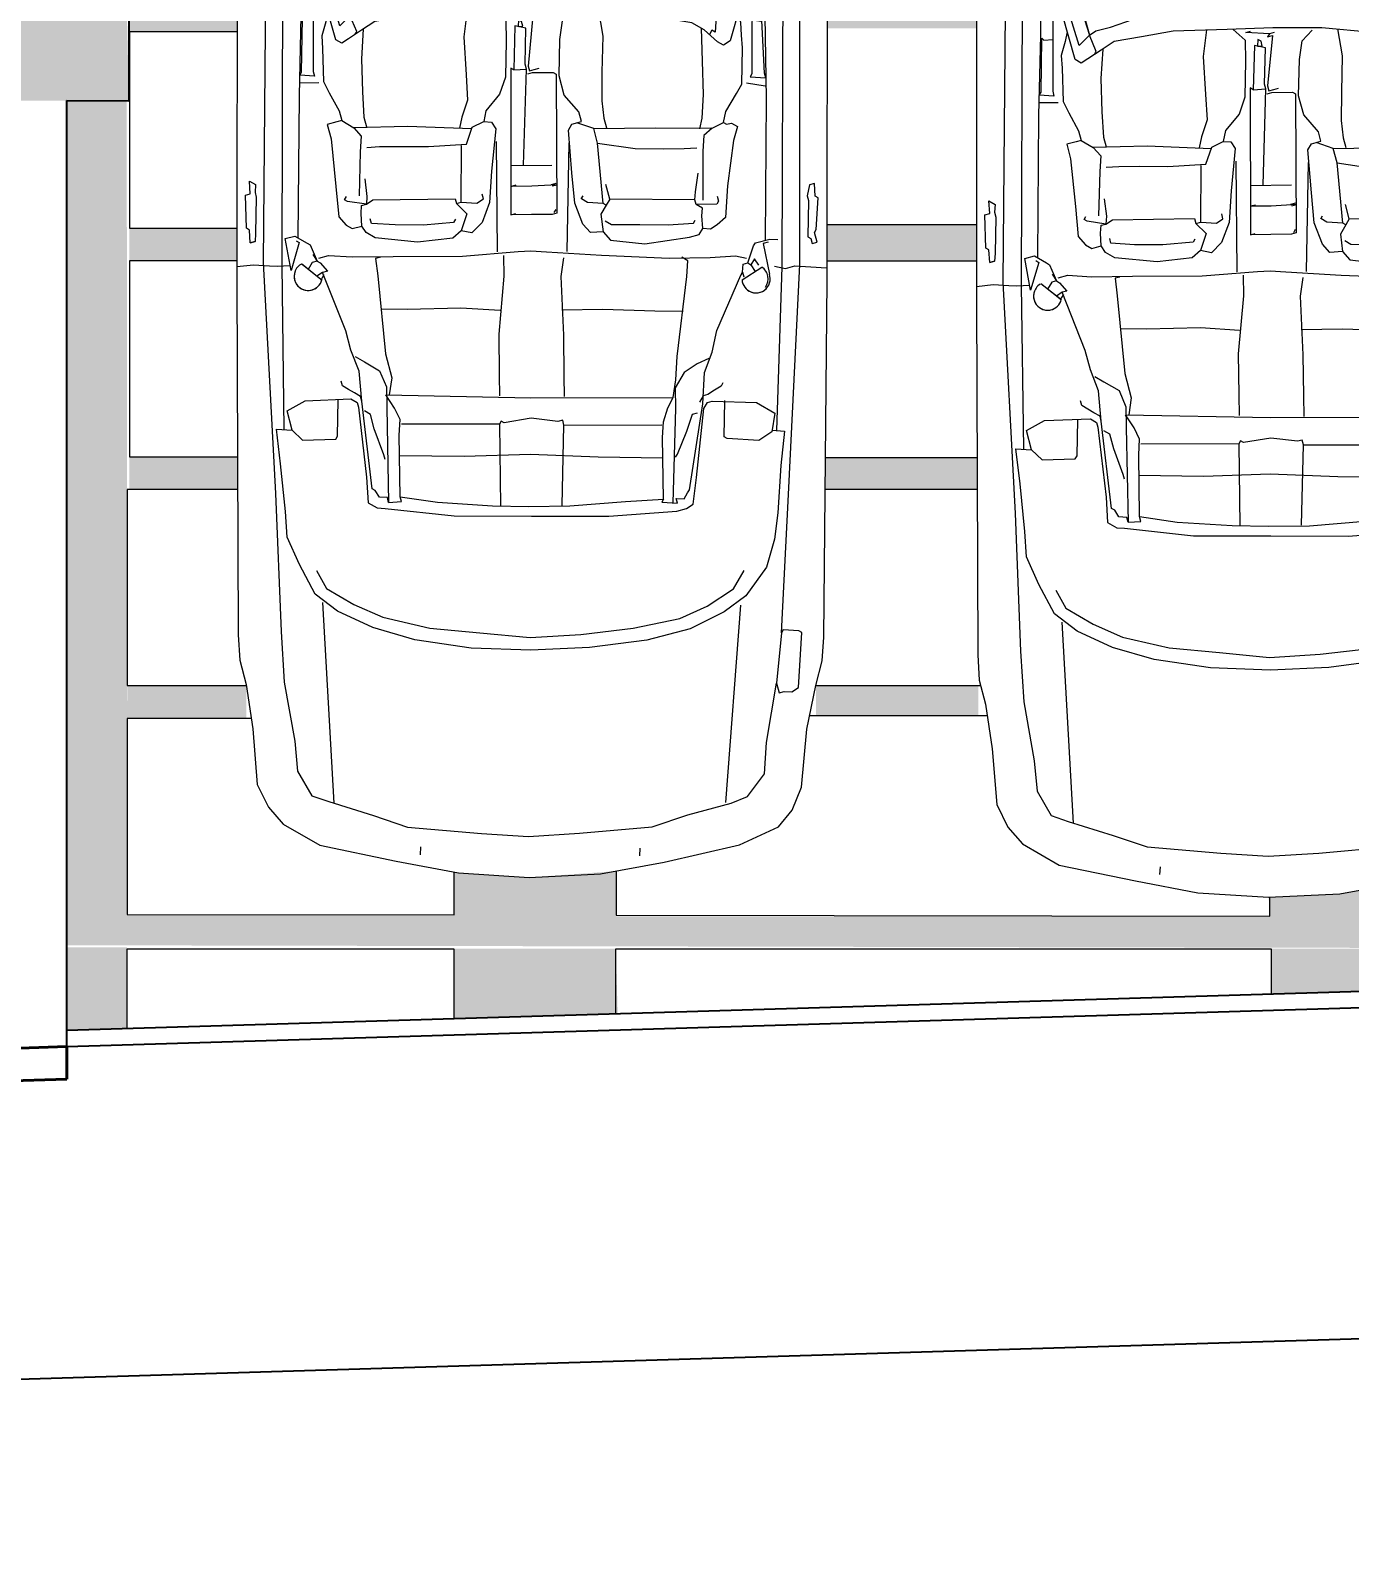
# Model space of a CAD drawing. Header units: centimetres. Extents: x -48696 to 156237, y -5617 to 29024.
# Drawn here: x 89215.7 to 89619.4, y 11829.7 to 12291.3 of the extents above; entities that cross this region are included whole.
import ezdxf

# ---------------------------------------------------------------- set-up
doc = ezdxf.new("R2010")
doc.units = ezdxf.units.CM
doc.linetypes.add('ACAD_ISO06W100', pattern=[36, 24, -3, 0, -3, 0, -3, 0, -3])
doc.layers.add('ACESSORIOS', color=2, linetype='Continuous')
for name, color, linetype, lineweight in [('Corte Planta', 4, 'ACAD_ISO06W100', 40), ('Pisos Externos', 15, 'Continuous', 9), ('Vaga', 184, 'Continuous', 13)]:
    doc.layers.add(name, color=color, linetype=linetype, lineweight=lineweight)
doc.styles.add('Valéria', font='romantic.ttf', dxfattribs={"height": 10})
doc.dimstyles.new('Cota - 50', dxfattribs={"dimtxt": 10, "dimasz": 5, "dimexe": 10, "dimexo": 20, "dimgap": 5, "dimtad": 1, "dimtxsty": 'Valéria', "dimblk": 'DOT', "dimcen": 0, "dimclrd": 12, "dimclre": 12, "dimclrt": 2, "dimazin": 2, "dimtfac": 1, "dimtix": 1, "dimtmove": 0, "dimatfit": 3, "dimldrblk": 'DOT', "dimfxl": 1, "dimarcsym": 0})

# ---------------------------------------------------------------- blocks, each defined once
blk = doc.blocks.new('Audi A4 Cab dessus')
at = {"color": 0, "linetype": 'Continuous', "flags": 128}
for points in [[(0.841, -0.23), (0.8417, 0.7715), (0.838, 1.7799), (0.8336, 1.8519), (0.8155, 1.9203), (0.7966, 2.0469), (0.7841, 2.2046), (0.7524, 2.2693), (0.7105, 2.3167), (0.6068, 2.377), (0.3901, 2.4221), (0.2129, 2.4556), (0.0121, 2.4683), (-0.1902, 2.4586), (-0.3715, 2.4252), (-0.5852, 2.3759), (-0.696, 2.3247), (-0.7348, 2.2778), (-0.7613, 2.2123), (-0.7762, 2.0474), (-0.8019, 1.9236), (-0.8198, 1.853), (-0.824, 1.7861), (-0.834, 0.774), (-0.8347, -0.2263)], [(-0.3024, 2.385), (-0.301, 2.4073)], [(0.3203, 2.3816), (0.3217, 2.404)], [(0.7584, -0.2673), (0.7669, 0.7224), (0.7321, 1.3788), (0.7164, 1.7697), (0.7075, 1.9136), (0.6778, 2.0813), (0.6697, 2.1669), (0.6293, 2.2367), (0.5811, 2.2532), (0.4536, 2.2926), (0.3571, 2.3256), (0.1476, 2.3432), (0.0137, 2.3517), (-0.1303, 2.3428), (-0.3375, 2.3245), (-0.4383, 2.2905), (-0.5613, 2.2579), (-0.6073, 2.2384), (-0.6562, 2.1743), (-0.6618, 2.085), (-0.6903, 1.9165)], [(-0.5878, 1.695), (-0.5448, 2.256)], [(0.5992, 1.6874), (0.5666, 2.2577)], [(-0.6777, 1.1988), (-0.713, 1.201), (-0.7024, 1.2989), (-0.6939, 1.4328), (-0.6847, 1.5084), (-0.6618, 1.5876), (-0.6029, 1.6691), (-0.5418, 1.7145), (-0.4447, 1.7622), (-0.3216, 1.7947), (-0.159, 1.8159), (0.0073, 1.8233), (0.1772, 1.8171), (0.337, 1.7936), (0.4558, 1.7592), (0.556, 1.7126), (0.6201, 1.6637), (0.6641, 1.5803), (0.6995, 1.5019), (0.704, 1.4299), (0.7178, 1.2946), (0.7295, 1.1953), (0.6849, 1.1981), (0.6994, 1.1434), (0.6483, 1.1153), (0.518, 1.11), (0.5007, 1.1201), (0.4971, 1.1337), (0.4738, 1.3324), (0.4693, 1.4044), (0.4434, 1.4194), (0.4211, 1.4208), (0.2253, 1.4421), (0.0057, 1.4425), (-0.2138, 1.4429), (-0.4074, 1.4282), (-0.4348, 1.421), (-0.4535, 1.4087), (-0.4627, 1.3331), (-0.484, 1.1373), (-0.4941, 1.12), (-0.5077, 1.1164), (-0.633, 1.1198), (-0.6849, 1.1499), (-0.677, 1.2032), (-0.6396, 1.2278), (-0.5504, 1.2221), (-0.5417, 1.2171), (-0.5437, 1.1142)], [(-0.7038, 1.774), (-0.7241, 1.3809), (-0.7562, 0.7287), (-0.7561, -0.266), (-0.7475, -0.2711), (-0.7575, -0.2884), (-0.7589, -0.3107), (-0.7553, -0.3243), (-0.7445, -0.3654)], [(0.6159, 1.5968), (0.5877, 1.6478), (0.5099, 1.6931), (0.4271, 1.7297), (0.2946, 1.7604), (0.1521, 1.7739), (0.0095, 1.7873), (-0.1344, 1.7785), (-0.2834, 1.761), (-0.4151, 1.7334), (-0.4935, 1.698), (-0.5683, 1.649), (-0.5984, 1.5971)], [(0.3787, 1.3877), (0.2721, 1.4033), (0.1159, 1.4132), (0.013, 1.4152), (-0.1036, 1.4136), (-0.2613, 1.4011), (-0.3692, 1.3944), (-0.3668, 1.2195), (-0.3696, 1.1749), (-0.3811, 1.1353), (-0.3967, 1.1058), (-0.404, 1.0561), (-0.4082, 0.9891), (-0.4359, 0.7623), (-0.4387, 0.7177), (-0.4215, 0.7077)], [(0.0968, 1.1814), (0.0936, 1.4146)], [(-0.3692, 1.3944), (-0.3642, 1.4031), (-0.4088, 1.4059), (-0.4052, 1.3922), (-0.4275, 1.3936), (-0.4376, 1.3763), (-0.4426, 1.3677), (-0.4804, 1.1236), (-0.486, 1.0344), (-0.5075, 0.9775), (-0.5204, 0.9155), (-0.5885, 0.7585)], [(-0.4975, 0.9947), (-0.4651, 1.0106), (-0.4277, 1.0352), (-0.4026, 1.0784), (-0.4034, 1.1367), (-0.3953, 1.405)], [(0.411, 1.4035), (0.375, 1.4013), (0.3787, 1.3877), (0.3811, 1.2128), (0.3783, 1.1681), (0.3942, 1.1358), (0.4187, 1.0984), (0.007, 1.1064), (-0.3967, 1.1058)], [(-0.0813, 1.4122), (-0.0867, 1.184), (-0.0831, 1.1703), (-0.0695, 1.1739), (0.0061, 1.1647), (0.0831, 1.1777), (0.0918, 1.1727), (0.0968, 1.1814), (0.3747, 1.1818)], [(0.506, 0.9898), (0.48, 1.0049), (0.4368, 1.03), (0.4173, 1.076), (0.4165, 1.1343), (0.411, 1.4035), (0.4147, 1.3899), (0.437, 1.3885), (0.4492, 1.3698), (0.4579, 1.3648), (0.4871, 1.1165), (0.4907, 1.1028), (0.508, 1.0927), (0.5253, 1.0827), (0.5425, 1.0726), (0.5462, 1.059)], [(-0.4036, 1.2756), (-0.4086, 1.267), (-0.4352, 1.2014), (-0.4516, 1.1532), (-0.4653, 1.1496)], [(-0.3676, 1.2778), (-0.1841, 1.2752), (0.0081, 1.2676), (0.1967, 1.2737), (0.3803, 1.2711)], [(0.4213, 1.2819), (0.4249, 1.2682), (0.4517, 1.1949), (0.4625, 1.1539), (0.4798, 1.1438)], [(-0.6907, 1.1996), (-0.7065, 0.7346), (-0.7089, -0.0853), (-0.7004, -0.4488)], [(0.6849, 1.1981), (0.6553, 1.2268), (0.561, 1.2238), (0.556, 1.2152), (0.554, 1.1122)], [(-0.0867, 1.184), (-0.3646, 1.1835)], [(0.7072, 1.1967), (0.7137, 0.7303), (0.7113, -0.0896), (0.7061, -0.4567)], [(-0.5379, 1.0645), (-0.5329, 1.0732), (-0.5142, 1.0854), (-0.4955, 1.0977), (-0.4818, 1.1013), (-0.4717, 1.1186)], [(0.4871, 1.1165), (0.4951, 1.0308), (0.5182, 0.9711), (0.5327, 0.9164), (0.5985, 0.751)], [(-0.0853, 0.7089), (-0.0775, 0.7622), (-0.0849, 0.9284), (-0.0865, 1.045), (-0.0873, 1.1033)], [(0.0846, 0.7027), (0.0838, 0.761), (0.0986, 0.9258), (0.097, 1.0424), (0.0962, 1.1007)], [(0.4344, 0.7075), (0.4481, 0.7111), (0.4422, 0.7608), (0.4203, 0.9818), (0.4022, 1.0501), (0.4093, 1.0985)], [(-0.0805, 0.8565), (-0.1971, 0.8548), (-0.3447, 0.8597), (-0.4253, 0.8603)], [(0.0944, 0.8589), (0.206, 0.8519), (0.3586, 0.8557), (0.4329, 0.8551)], [(-0.5921, 0.7722), (-0.6482, 0.7354)], [(0.5999, 0.7733), (0.6554, 0.7295)], [(-0.6842, 0.7332), (-0.7152, 0.7396), (-0.7425, 0.7324), (-0.7872, 0.7352), (-0.8318, 0.738)], [(-0.5936, 0.7499), (-0.595, 0.7275), (-0.6086, 0.7239), (-0.6251, 0.6757), (-0.6301, 0.667), (-0.6711, 0.6562), (-0.6935, 0.6576)], [(-0.6661, 0.6648), (-0.6525, 0.6684), (-0.6697, 0.7553)], [(-0.6396, 0.7304), (-0.6273, 0.7117), (-0.6173, 0.729)], [(-0.6086, 0.7239), (-0.6173, 0.729), (-0.6295, 0.7477)], [(-0.5936, 0.7499), (-0.5972, 0.7635)], [(0.6266, 0.6999), (0.6143, 0.7186), (0.6057, 0.7236), (0.5848, 0.7473), (0.5985, 0.751), (0.6147, 0.7616)], [(0.5947, 0.7575), (0.5997, 0.7661)], [(0.6033, 0.7706), (0.6588, 0.7268)], [(0.6735, 0.6611), (0.6648, 0.6661), (0.6877, 0.7453), (0.7044, 0.6547), (0.6771, 0.6474), (0.6425, 0.6675), (0.6339, 0.6726), (0.6143, 0.7186), (0.628, 0.7222), (0.6395, 0.742)], [(0.6914, 0.7317), (0.7273, 0.7339), (0.7497, 0.7325), (0.7943, 0.7297), (0.8417, 0.7352)], [(0.6093, 0.7099), (0.582, 0.7027), (0.515, 0.7069), (0.3984, 0.7053), (0.2012, 0.7043), (0.0436, 0.6918), (0.0076, 0.6896), (-0.037, 0.6924), (-0.1933, 0.7022), (-0.3855, 0.7099), (-0.5021, 0.7083), (-0.574, 0.7038), (-0.605, 0.7103)], [(-0.0953, 0.6916), (-0.1014, 0.3828)], [(0.1019, 0.6926), (0.1045, 0.3788)], [(-0.6554, -0.2321), (-0.6562, -0.1738), (-0.6572, 0.0235), (-0.6605, 0.2567), (-0.6575, 0.6598)], [(-0.1975, 0.6353), (-0.2184, 0.659), (-0.3163, 0.6697), (-0.443, 0.6508), (-0.4703, 0.6435), (-0.4804, 0.6262), (-0.4781, 0.5902), (-0.4795, 0.5679), (-0.4623, 0.5579)], [(0.4787, 0.4852), (0.4728, 0.5348), (0.4742, 0.5571), (0.4555, 0.5449), (0.2223, 0.5416), (0.2187, 0.5553), (0.1891, 0.5841), (0.2056, 0.6323), (0.2293, 0.6532), (0.3287, 0.6649), (0.4489, 0.6528), (0.4748, 0.6378), (0.4871, 0.6191)], [(0.6508, -0.2254), (0.6611, -0.1761), (0.66, 0.0212), (0.6655, 0.2493), (0.6684, 0.6525)], [(0.8037, 0.6663), (0.7901, 0.6627)], [(-0.1981, 0.5547), (-0.182, 0.3834), (-0.1711, 0.3424), (-0.346, 0.3399), (-0.5073, 0.3411), (-0.5396, 0.3253), (-0.5483, 0.3303), (-0.562, 0.3267), (-0.5792, 0.3367), (-0.5678, 0.3763), (-0.5507, 0.5052), (-0.5451, 0.5945), (-0.5214, 0.6154), (-0.5027, 0.6276), (-0.4804, 0.6262)], [(-0.2039, 0.6043), (-0.2212, 0.6144), (-0.3018, 0.615), (-0.3824, 0.6156), (-0.4544, 0.6112), (-0.4594, 0.6025)], [(-0.4586, 0.5442), (-0.2168, 0.5424), (-0.2067, 0.5597), (-0.1916, 0.5856), (-0.1975, 0.6353), (-0.1615, 0.6375), (-0.1406, 0.6138), (-0.1175, 0.5541), (-0.1094, 0.4684), (-0.0991, 0.3468), (-0.1092, 0.3295), (-0.1365, 0.3223), (-0.1293, 0.2949), (-0.0875, 0.2475), (-0.073, 0.1928), (-0.075, 0.0899), (-0.0828, 0.0366), (-0.1116, 0.007)], [(0.473, 0.3959), (0.437, 0.3937), (0.3787, 0.3929), (0.2981, 0.3935), (0.1902, 0.3868), (0.1737, 0.3386), (0.1413, 0.3227), (0.119, 0.3241), (0.1067, 0.3428), (0.1188, 0.463), (0.1244, 0.5523), (0.1459, 0.6092), (0.1747, 0.6387), (0.2056, 0.6323)], [(0.2215, 0.5999), (0.2265, 0.6086), (0.3122, 0.6166), (0.3928, 0.616), (0.4598, 0.6118), (0.4634, 0.5982)], [(0.5444, 0.3197), (0.5581, 0.3233), (0.5854, 0.3306), (0.5746, 0.3716), (0.5607, 0.5069), (0.5526, 0.5925), (0.5317, 0.6163), (0.5144, 0.6263), (0.4871, 0.6191), (0.4893, 0.5831), (0.4879, 0.5608), (0.4742, 0.5571), (0.5275, 0.5493), (0.5362, 0.5443), (0.5311, 0.5356)], [(-0.522, 0.5347), (-0.5256, 0.5484), (-0.5206, 0.5571), (-0.4623, 0.5579), (-0.4586, 0.5442), (-0.46, 0.5219), (-0.4679, 0.4686)], [(-0.2067, 0.5597), (-0.1981, 0.5547), (-0.1534, 0.5519), (-0.1361, 0.5418)], [(0.0163, 0.1872), (0.0026, 0.1836), (-0.0557, 0.1827), (-0.0643, 0.1878), (-0.0664, 0.5822), (-0.0527, 0.5859), (0.0056, 0.5867), (0.0639, 0.5875), (0.0502, 0.5838)], [(-0.0593, 0.5807), (-0.0643, 0.5721)], [(0.0559, 0.1757), (0.0645, 0.1707), (0.0639, 0.5875)], [(-0.5073, 0.3411), (-0.4835, 0.3621), (-0.4807, 0.4067), (-0.4809, 0.5456)], [(-0.2168, 0.5424), (-0.2059, 0.5014)], [(-0.1359, 0.542), (-0.1409, 0.5334)], [(0.205, 0.5517), (0.1604, 0.5545), (0.1417, 0.5422), (0.1453, 0.5286)], [(0.2187, 0.5553), (0.205, 0.5517), (0.2038, 0.3905)], [(0.5837, 0.0112), (0.5895, 0.039), (0.6009, 0.0787), (0.5987, 0.1146), (0.5957, 0.2089), (0.5798, 0.2413), (0.5517, 0.2924), (0.5444, 0.3197), (0.5098, 0.3398), (0.4889, 0.3635), (0.4917, 0.4082), (0.4951, 0.5334)], [(-0.0533, 0.5052), (-0.067, 0.5016), (0.005, 0.506), (0.0633, 0.5068)], [(-0.0637, 0.4982), (-0.05, 0.5018)], [(-0.0525, 0.4469), (0.0641, 0.4485)], [(0.0281, 0.4463), (0.0199, 0.1735)], [(-0.182, 0.3834), (-0.2885, 0.3991), (-0.3692, 0.3997), (-0.4275, 0.3988), (-0.4634, 0.3966)], [(-0.4759, 0.0569), (-0.4789, 0.1512), (-0.4819, 0.2454), (-0.4777, 0.3124), (-0.4713, 0.3434)], [(0.1753, 0.3432), (0.3572, 0.336), (0.5098, 0.3398)], [(-0.5396, 0.3253), (-0.5461, 0.2943), (-0.5762, 0.2424), (-0.5913, 0.2165), (-0.5933, 0.1135), (-0.5911, 0.0776), (-0.5889, 0.0416), (-0.5816, 0.0142)], [(-0.1836, 0.0026), (-0.1966, 0.0796), (-0.1946, 0.1825), (-0.194, 0.2632), (-0.1999, 0.3128), (-0.2071, 0.3402)], [(-0.1711, 0.3424), (-0.1229, 0.3259)], [(0.1133, 0.0046), (0.0784, 0.0354), (0.0776, 0.0937), (0.0796, 0.1966), (0.0961, 0.2449), (0.1349, 0.2917), (0.1413, 0.3227)], [(0.1886, 0.006), (0.1978, 0.0816), (0.1912, 0.1896), (0.1868, 0.2616), (0.2032, 0.3098), (0.2097, 0.3408)], [(0.4833, 0.0603), (0.4885, 0.144), (0.4855, 0.2383), (0.4811, 0.3103), (0.4738, 0.3376)], [(-0.605, 0.2129), (-0.6582, 0.2207)], [(-0.621, -0.1132), (-0.62, 0.1869), (-0.615, 0.1956), (-0.6597, 0.1984), (-0.656, 0.1847), (-0.6488, 0.0354), (-0.6454, 0.0386), (-0.6205, 0.035)], [(0.0101, 0.0173), (0.0151, 0.0259), (0.0014, 0.0223), (0.0149, 0.1649), (0.0112, 0.1785), (-0.0024, 0.1749), (-0.0161, 0.1713)], [(0.6094, 0.2126), (0.6646, 0.2133)], [(0.6243, -0.12), (0.6252, 0.1802), (0.6216, 0.1939), (0.6632, 0.191), (0.6582, 0.1824), (0.6559, 0.0297), (0.6503, 0.0347), (0.6248, 0.0329)], [(-0.6683, -0.294), (-0.5587, 0.0934), (-0.54, 0.1057), (-0.5227, 0.0957), (-0.4845, 0.0619), (-0.4499, 0.0418), (-0.3657, 0.0275), (-0.2815, 0.0132), (-0.1389, -0.0002), (0, 0), (0.1303, 0.0052), (0.2829, 0.0091), (0.3735, 0.0258), (0.4505, 0.0388), (0.4879, 0.0634), (0.5253, 0.0879), (0.544, 0.1002), (0.5613, 0.0901), (0.6713, -0.2977)], [(0.6108, -0.2625), (0.5211, 0.0209), (0.5499, 0.0505), (0.654, -0.2876)], [(0.5066, 0.0756), (0.5039, 0.07), (0.5016, 0.067), (0.5211, 0.0209), (0.5024, 0.0087), (0.4614, -0.0022), (0.3744, -0.0325), (0.2031, -0.0486), (0.0008, -0.0583), (-0.2, -0.0457), (-0.3735, -0.0258), (-0.4528, -0.0028), (-0.501, 0.0136), (-0.5183, 0.0237), (-0.5155, 0.0683), (-0.5068, 0.0633), (-0.4998, 0.0754)], [(-0.643, -1.7429), (-0.673, -1.4363), (-0.6873, -1.0232), (-0.6994, -0.646), (-0.693, -0.6151), (-0.6865, -0.5841), (-0.6737, -0.5222), (-0.6035, -0.2622), (-0.5183, 0.0237), (-0.5298, -0.0149), (-0.4383, -0.0575), (-0.3094, -0.0746), (-0.1395, -0.0808), (0.003, -0.0943), (0.147, -0.0854), (0.3132, -0.078), (0.4399, -0.0591), (0.532, -0.0201), (0.5211, 0.0209)], [(-0.0036, 0.0137), (0.0101, 0.0173), (0.077, 0.0131), (0.0633, 0.0095)]]:
    blk.add_lwpolyline(points, dxfattribs=at)
for points in [[(-0.6976, 1.9439), (-0.7113, 1.9403), (-0.7336, 1.9417), (-0.7523, 1.9294), (-0.7621, 1.7732), (-0.7535, 1.7682), (-0.7088, 1.7654), (-0.7038, 1.774), (-0.6903, 1.9165)], [(-0.5936, 0.7499), (-0.5885, 0.7585)], [(-0.7791, 0.6495), (-0.7878, 0.6546), (-0.7914, 0.6682), (-0.805, 0.6646), (-0.7978, 0.6373), (-0.8028, 0.6286), (-0.8085, 0.5394), (-0.7998, 0.5343), (-0.7976, 0.4983), (-0.7839, 0.502), (-0.7775, 0.5329), (-0.7811, 0.5466)], [(0.7901, 0.6627), (0.8037, 0.6663), (0.806, 0.6303), (0.8146, 0.6253), (0.8176, 0.531), (0.804, 0.5274), (0.8062, 0.4914), (0.7889, 0.5015), (0.7903, 0.5238), (0.7867, 0.5375), (0.7887, 0.6404)], [(0.0496, 0.5032), (0.0633, 0.5068)], [(0.0559, 0.1757), (0.0199, 0.1735), (0.0235, 0.1598), (0.0215, 0.0569), (0.0525, 0.0505)], [(0.0338, 0.0382), (0.0424, 0.0332), (0.0436, 0.0523), (0.0302, 0.0519)]]:
    blk.add_lwpolyline(points, close=True, dxfattribs=at)
for points in [[(-0.6074, 0.8003, 0.753554), (-0.6697, 0.7553)], [(-0.6586, 0.7925, 0.429634), (-0.6482, 0.7354)], [(-0.5921, 0.7722, 0.624869), (-0.6592, 0.7981)], [(0.6673, 0.7905, 0.624869), (0.5997, 0.7661)], [(0.6768, 0.7474, 0.753554), (0.6155, 0.7938)], [(0.6606, 0.7278, 0.429634), (0.6723, 0.7847)]]:
    blk.add_lwpolyline(points, format="xyb", dxfattribs=at)
blk = doc.blocks.new('_Dot')
at = {"color": 0, "linetype": 'ByBlock', "lineweight": -2}
blk.add_line((-0.5, 0), (-1, 0), dxfattribs=at)
at = {"color": 0, "linetype": 'ByBlock', "const_width": 0.5}
blk.add_lwpolyline([(-0.25, 0, 1), (0.25, 0, 1)], format="xyb", close=True, dxfattribs=at)
blk = doc.blocks.new('*D1524')
at = {"color": 12, "lineweight": -2, "transparency": 16777216}
for p, q in [((89943.65, 11972), (89946.11, 11890.79)), ((87926.01, 11910.92), (87928.47, 11829.71)), ((87933.16, 11839.86), (89940.81, 11900.64))]:
    blk.add_line(p, q, dxfattribs=at)
at = {"layer": 'Defpoints', "color": 0, "transparency": 16777216}
for p in [(89943.05, 11991.99), (87925.4, 11930.91), (89945.81, 11900.79)]:
    blk.add_point(p, dxfattribs=at)
at = {"color": 12, "lineweight": -2, "transparency": 16777216, "xscale": 5, "yscale": 5, "zscale": 5}
for p, rotation in [((89945.81, 11900.79), 1.733958299638449), ((87928.16, 11839.71), 181.7339582996384)]:
    blk.add_blockref('_Dot', p, dxfattribs=dict(at, rotation=rotation))
at = {"color": 2, "transparency": 16777216, "insert": (88936.68, 11880.36), "char_height": 10, "attachment_point": 5, "rotation": 1.734, "style": 'Valéria'}
blk.add_mtext('2000', dxfattribs=at)
blk = doc.blocks.new('*D1520')
at = {"color": 12, "lineweight": -2, "transparency": 16777216}
for p, q in [((88785.2, 14403.78), (88901.42, 14460.65)), ((90063.73, 12062.68), (88894.64, 14451.76)), ((89958.68, 12005.71), (90074.91, 12062.58))]:
    blk.add_line(p, q, dxfattribs=at)
at = {"layer": 'Defpoints', "color": 0, "transparency": 16777216}
for p in [(88892.44, 14456.26), (88767.23, 14394.99), (89940.72, 11996.92)]:
    blk.add_point(p, dxfattribs=at)
at = {"color": 12, "lineweight": -2, "transparency": 16777216, "xscale": 5, "yscale": 5, "zscale": 5}
for p, rotation in [((88892.44, 14456.26), 116.0746693799297), ((90065.93, 12058.19), 296.0746693799297)]:
    blk.add_blockref('_Dot', p, dxfattribs=dict(at, rotation=rotation))
at = {"color": 2, "transparency": 16777216, "insert": (89488.3, 13261.68), "char_height": 10, "attachment_point": 5, "rotation": 296.0747, "style": 'Valéria'}
blk.add_mtext('2666', dxfattribs=at)

msp = doc.modelspace()

# ---------------------------------------------------------------- hatches: boundary and pattern name
h = msp.add_hatch()
h.set_pattern_fill('GRASS2', color=74, scale=15, pattern_type=2)
h.set_pattern_definition([(360, (103476.319, -68023.644), (15, 15), [2.25, -0.45, 0.6, -0.45, 2.25, -9]), (360, (103475.569, -68023.194), (15, 15), [1.5, -1.125, 2.25, -1.125, 1.5, -7.5]), (360, (103480.819, -68017.194), (15, 15), [1.875, -0.75, 1.875, -10.5]), (360, (103473.319, -68014.194), (15, 15), [0.75, -1.5, 0.75, -12]), (90, (103474.819, -68014.194), (-15, 15), [1.35, -13.65]), (90, (103479.319, -68023.194), (-15, 15), [1.5, -13.5]), (90, (103483.069, -68017.194), (-15, 15), [1.5, -13.5]), (45, (103481.269, -68023.344), (8e-15, 15), [1.5, -19.7132034]), (135, (103477.369, -68023.344), (-15, 8e-15), [1.5, -19.7132034]), (63.434949, (103480.819, -68023.269), (8e-10, 15), [1.5, -32.0410197]), (75.9637565, (103480.069, -68023.1943), (5e-10, 15), [1.5, -60.3465844]), (75.9637565, (103483.819, -68017.1943), (5e-10, 15), [1.2, -60.6465844]), (75.9637565, (103475.119, -68014.1943), (5e-10, 15), [1.05, -60.7965844]), (104.0362435, (103478.569, -68023.1943), (-5e-10, 15), [1.5, -60.3465844]), (104.0362435, (103482.319, -68017.1943), (-5e-10, 15), [1.2, -60.6465844]), (104.0362435, (103474.519, -68014.1943), (-5e-10, 15), [1.05, -60.7965844]), (116.565051, (103477.819, -68023.269), (-6e-09, 15), [1.5, -32.041002])])
h.paths.add_polyline_path([(89280.43687, 12430.75483), (89280.43687, 12440.75483), (89246.00067, 12440.75483), (89246.00067, 12430.75483)], flags=17)
h.paths.add_polyline_path([(89279.1189, 12360.75483), (89279.1189, 12370.75483), (89246.00067, 12370.75483), (89246.00067, 12360.75483)], flags=17)
h.paths.add_polyline_path([(89278.97084, 12290.75483), (89278.97084, 12300.75483), (89246.00067, 12300.75483), (89246.00067, 12290.75483)], flags=17)
h.paths.add_polyline_path([(89278.9218, 12220.75483), (89278.9218, 12230.75483), (89246.00067, 12230.75483), (89246.00067, 12220.75483)], flags=17)
h.paths.add_polyline_path([(89279.15296, 12150.75483), (89279.15296, 12160.75483), (89246.00067, 12160.75483), (89246.00067, 12150.75483)], flags=17)
h.paths.add_polyline_path([(89281.80252, 12090.75483), (89281.80252, 12080.75483), (89245.38007, 12080.75483), (89245.38007, 12090.75483)], flags=17)
h.paths.add_polyline_path([(89456.0601, 12090.79165), (89456.0601, 12081.50706), (89505.72097, 12081.50706), (89505.72097, 12090.79165)], flags=17)
h.paths.add_polyline_path([(89458.88747, 12150.75483), (89458.88747, 12160.5922), (89505.33439, 12160.5922), (89505.33439, 12150.75483)], flags=17)
h.paths.add_polyline_path([(89459.52175, 12220.5922), (89459.52175, 12231.87084), (89505.17351, 12231.87084), (89505.17351, 12220.5922)], flags=17)
h.paths.add_polyline_path([(89459.57152, 12291.87084), (89459.57152, 12301.94935), (89505.22261, 12301.94935), (89505.22261, 12291.87084)], flags=17)
h.paths.add_polyline_path([(89459.58694, 12361.94935), (89459.58694, 12370.75483), (89505.62487, 12370.75483), (89505.62487, 12361.94935)], flags=17)
h.paths.add_polyline_path([(89459.25563, 12430.75483), (89459.25563, 12440.65191), (89506.97521, 12440.65191), (89506.97521, 12430.75483)], flags=17)
h.paths.add_polyline_path([(89683.62005, 12089.93947), (89683.62005, 12079.93947), (89752.86926, 12079.93947), (89752.86926, 12089.93947)], flags=17)
h.paths.add_polyline_path([(89685.27742, 12159.93947), (89685.27742, 12149.93947), (89752.98153, 12149.93947), (89752.98153, 12159.93947)], flags=17)
h.paths.add_polyline_path([(89685.77218, 12229.93947), (89685.77218, 12219.93947), (89753.0938, 12219.93947), (89753.0938, 12229.93947)], flags=17)
h.paths.add_polyline_path([(89685.82107, 12299.93947), (89685.82107, 12289.93947), (89754.22021, 12289.93947), (89754.22021, 12299.93947)], flags=17)
h.paths.add_polyline_path([(89685.77463, 12370.07481), (89685.77463, 12359.93947), (89753.31834, 12359.93947), (89753.31834, 12370.07481)], flags=17)
h.paths.add_polyline_path([(89719.78879, 12440.93928), (89719.78879, 12429.93928), (89685.23134, 12429.93928), (89685.23134, 12440.93928)], flags=17)
edge = h.paths.add_edge_path()
edge.add_line((88740.86032, 12270.26413), (88740.68262, 11965.59327))
edge.add_line((88740.68262, 11965.59327), (89126.82176, 11977.28268))
edge.add_line((89126.82176, 11977.28268), (89126.76163, 12269.72123))
edge.add_line((89126.76163, 12269.72123), (88740.85995, 12269.64188))
edge.add_line((89222.09058, 13304.11184), (89222.0375, 13121.57374))
edge.add_line((89222.0375, 13121.57374), (89312.09058, 13121.54755))
edge.add_line((89312.09058, 13121.54755), (89312.09058, 12874.88854))
edge.add_line((89312.09058, 12874.88854), (89447.16489, 12874.88854))
edge.add_line((89447.16489, 12874.88854), (89447.16489, 12510.75483))
edge.add_line((89447.16489, 12510.75483), (89246.00067, 12510.75483))
edge.add_line((89246.00067, 12510.75483), (89245.99484, 12500.75483))
edge.add_line((89245.99484, 12500.75483), (89312.66297, 12500.75483))
edge.add_line((89312.66297, 12500.75483), (89313.00072, 12503.05101))
edge.add_line((89313.00072, 12503.05101), (89317.96242, 12505.15301))
edge.add_line((89317.96242, 12505.15301), (89317.96242, 12500.75483))
edge.add_line((89317.96242, 12500.75483), (89333.17339, 12501.29726))
edge.add_line((89333.17339, 12501.29726), (89352.48617, 12504.07541))
edge.add_line((89352.48617, 12504.07541), (89365.7654, 12504.70692))
edge.add_line((89365.7654, 12504.70692), (89376.10764, 12504.38828))
edge.add_line((89376.10764, 12504.38828), (89386.96522, 12503.70443))
edge.add_line((89386.96522, 12503.70443), (89396.5511, 12503.10066))
edge.add_line((89396.5511, 12503.10066), (89410.17953, 12500.65191))
edge.add_line((89410.17953, 12500.65191), (89421.67866, 12500.65191))
edge.add_line((89421.67866, 12500.65191), (89422.22705, 12504.38096))
edge.add_line((89422.22705, 12504.38096), (89426.49576, 12503.14618))
edge.add_line((89426.49576, 12503.14618), (89427.27607, 12500.19941))
edge.add_line((89427.27607, 12500.19941), (89610.17953, 12500.65191))
edge.add_line((89610.17953, 12500.65191), (89610.00275, 12497.84508))
edge.add_line((89610.00275, 12497.84508), (89647.62231, 12492.5779))
edge.add_line((89647.62231, 12492.5779), (89648.46672, 12498.31992))
edge.add_line((89648.46672, 12498.31992), (89652.73543, 12497.08514))
edge.add_line((89652.73543, 12497.08514), (89654.29606, 12491.1916))
edge.add_line((89654.29606, 12491.1916), (89661.35997, 12488.332))
edge.add_line((89661.35997, 12488.332), (89661.35649, 12497.00348))
edge.add_line((89661.35649, 12497.00348), (89693.28374, 12497.01627))
edge.add_line((89693.28374, 12497.01627), (89310.49673, 13303.77824))
edge.add_line((89310.49673, 13303.77824), (89222.09058, 13304.0973))
edge.add_line((89245.86009, 12269.73464), (89226.82629, 12269.72124))
edge.add_line((89226.82629, 12269.72124), (89226.82629, 12011.32984))
edge.add_line((89226.82629, 12011.32984), (89753.76365, 12010.26812))
edge.add_line((89753.76365, 12010.26812), (89753.76365, 11996.26179))
edge.add_line((89753.76365, 11996.26179), (89927.48199, 12001.52069))
edge.add_line((89927.48199, 12001.52069), (89753.33442, 12369.96645))
edge.add_line((89753.33442, 12369.96645), (89752.77303, 12019.94105))
edge.add_line((89752.77303, 12019.94105), (89653.76365, 12019.94105))
edge.add_line((89653.76365, 12019.94105), (89653.76365, 12034.78196))
edge.add_line((89653.76365, 12034.78196), (89616.36953, 12027.06818))
edge.add_line((89616.36953, 12027.06818), (89594.57193, 12026.02632))
edge.add_line((89594.57193, 12026.02632), (89594.89605, 12020.19426))
edge.add_line((89594.89605, 12020.19426), (89394.89605, 12020.19426))
edge.add_line((89394.89605, 12020.19426), (89394.89605, 12034.00669))
edge.add_line((89394.89605, 12034.00669), (89368.33225, 12032.08736))
edge.add_line((89368.33225, 12032.08736), (89345.38007, 12033.69833))
edge.add_line((89345.38007, 12033.69833), (89345.38007, 12020.59445))
edge.add_line((89345.38007, 12020.59445), (89245.38007, 12020.75483))
edge.add_line((89245.38007, 12020.75483), (89245.20487, 12269.73418))
h = msp.add_hatch()
h.set_pattern_fill('GRASS2', color=74, scale=15, pattern_type=2)
h.set_pattern_definition([(0, (4.5, 0.3), (15, 15), [2.25, -0.45, 0.6, -0.45, 2.25, -9]), (0, (3.75, 0.75), (15, 15), [1.5, -1.125, 2.25, -1.125, 1.5, -7.5]), (0, (9, 6.75), (15, 15), [1.875, -0.75, 1.875, -10.5]), (0, (1.5, 9.75), (15, 15), [0.75, -1.5, 0.75, -12]), (90, (3, 9.75), (-15, 15), [1.35, -13.65]), (90, (7.5, 0.75), (-15, 15), [1.5, -13.5]), (90, (11.25, 6.75), (-15, 15), [1.5, -13.5]), (45, (9.45, 0.6), (8e-15, 15), [1.5, -19.7132034]), (135, (5.55, 0.6), (-15, 8e-15), [1.5, -19.7132034]), (63.434949, (9, 0.675), (8e-10, 15), [1.5, -32.0410197]), (75.9637565, (8.25, 0.75), (5e-10, 15), [1.5, -60.3465844]), (75.9637565, (12, 6.75), (5e-10, 15), [1.2, -60.6465844]), (75.9637565, (3.3, 9.75), (5e-10, 15), [1.05, -60.7965844]), (104.0362435, (6.75, 0.75), (-5e-10, 15), [1.5, -60.3465844]), (104.0362435, (10.5, 6.75), (-5e-10, 15), [1.2, -60.6465844]), (104.0362435, (2.7, 9.75), (-5e-10, 15), [1.05, -60.7965844]), (116.565051, (6, 0.675), (-6e-09, 15), [1.5, -32.041002])])
h.paths.add_polyline_path([(89245.28709, 11985.87121), (89226.82629, 11985.31236), (89226.82629, 12010.70231), (89245.28709, 12010.70231)])
h.paths.add_polyline_path([(89394.80942, 12010.26812), (89345.28709, 12010.26812), (89345.28709, 11988.89847), (89395.4104, 11990.41583)])
h.paths.add_polyline_path([(89653.76365, 12010.26812), (89595.30104, 12010.26812), (89595.30104, 11996.46702), (89653.71012, 11998.23521)])

# ---------------------------------------------------------------- linework, layer by layer
for p, q in [((89246.00067, 12510.75483), (89245.86009, 12269.73464)), ((89226.82629, 11985.31236), (89226.82629, 12269.74574)), ((89226.82629, 12269.74574), (89245.86009, 12269.73464))]:
    msp.add_line(p, q)
at = {"layer": 'ACESSORIOS'}
for p, q in [((89226.82629, 11985.31236), (89706.82629, 11999.84317)), ((89226.82629, 11980.31007), (89706.97758, 11994.84546)), ((89226.82629, 11980.31007), (89226.82629, 11985.31236))]:
    msp.add_line(p, q, dxfattribs=at)
at = {"layer": 'Corte Planta'}
for p, q in [((89206.82629, 11979.66794), (89226.82629, 11980.31007)), ((89226.82629, 11970.30549), (89226.82629, 11980.31007)), ((89206.82629, 11969.70004), (89226.82629, 11970.30549))]:
    msp.add_line(p, q, dxfattribs=at)
at = {"layer": 'Pisos Externos'}
for p, q in [((89245.38007, 12020.75483), (89345.38007, 12020.59445)), ((89394.89605, 12020.51503), (89594.89605, 12020.19426))]:
    msp.add_line(p, q, dxfattribs=at)
for points in [[(89278.97084, 12290.75483), (89246.00067, 12290.75483), (89246.00067, 12230.75483), (89278.92881, 12230.75483)], [(89459.52962, 12231.87084), (89505.17351, 12231.87084)], [(89278.9218, 12220.75483), (89246.00067, 12220.75483), (89246.00067, 12160.75483), (89279.11632, 12160.75483)], [(89505.1656, 12220.5922), (89459.52175, 12220.5922)], [(89458.98444, 12160.5922), (89505.33439, 12160.5922)], [(89279.15296, 12150.75483), (89245.38007, 12150.75483), (89245.38007, 12090.75483), (89281.80252, 12090.75483)], [(89505.37043, 12150.75483), (89458.88747, 12150.75483)], [(89456.05245, 12090.75483), (89506.48246, 12090.75483)], [(89283.29529, 12080.75483), (89245.38007, 12080.75483), (89245.38007, 12020.75483)], [(89508.5179, 12081.50706), (89454.1316, 12081.50706)], [(89394.89605, 12034.00669), (89394.89605, 12020.51503)], [(89345.38007, 12020.59445), (89345.38007, 12033.69833)], [(89594.89605, 12020.19426), (89594.89605, 12026.04181)], [(89245.28709, 11985.87121), (89245.28709, 12010.26812), (89345.28709, 12010.26812), (89345.28709, 11988.89847)], [(89394.80942, 11990.39763), (89394.80942, 12010.26812), (89595.30104, 12010.26812), (89595.30104, 11996.46702)]]:
    msp.add_lwpolyline(points, dxfattribs=at)

# ---------------------------------------------------------------- block references
at = {"layer": 'Vaga', "xscale": 107.7733333333333, "yscale": 107.7733333333333, "zscale": 107.7733333333333, "rotation": 179.9999999999999}
for p in [(89369.63389, 12298.10109), (89595.87357, 12292.04005)]:
    msp.add_blockref('Audi A4 Cab dessus', p, dxfattribs=at)

# ---------------------------------------------------------------- dimensions: what is measured, and where the dimension line sits
for p1, p2, distance, text, picture, middle in [((89940.71772, 11996.91907), (88767.23138, 14394.98563), -139.3961, '2666', '*D1520', (89488.29829, 13261.68325)), ((87925.40395, 11930.90815), (89943.04872, 11991.98735), -91.2403, '2000', '*D1524', (88936.6812, 11880.35554))]:
    dim = msp.add_aligned_dim(p1=p1, p2=p2, distance=distance, text=text, dimstyle='Cota - 50', override={"dimtxsty": 'Valéria'})
    dim.commit()
    dim.dimension.update_dxf_attribs({"geometry": picture, "text_midpoint": middle})

doc.saveas('drawing.dxf')
